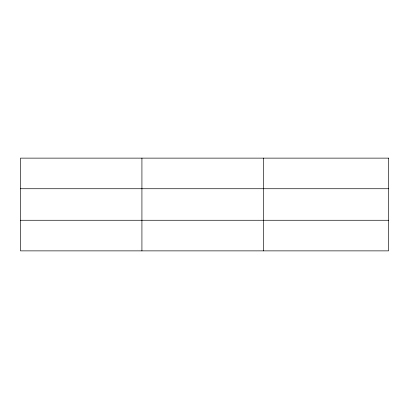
<?xml version="1.0" encoding="UTF-8"?>
<svg xmlns="http://www.w3.org/2000/svg" width="409" height="409" viewBox="0 0 409 409"><rect width="100%" height="100%" fill="white"/><g stroke="black" fill="none" stroke-linecap="round" stroke-linejoin="round"><path stroke-width="0.61" d="M141.923 158.13L141.923 250.87M263.396 158.13L263.396 250.87M20.45 188.733L388.55 188.733M20.45 220.267L388.55 220.267M388.55 158.13L388.55 250.87L20.45 250.87L20.45 158.13L388.55 158.13"/></g></svg>
